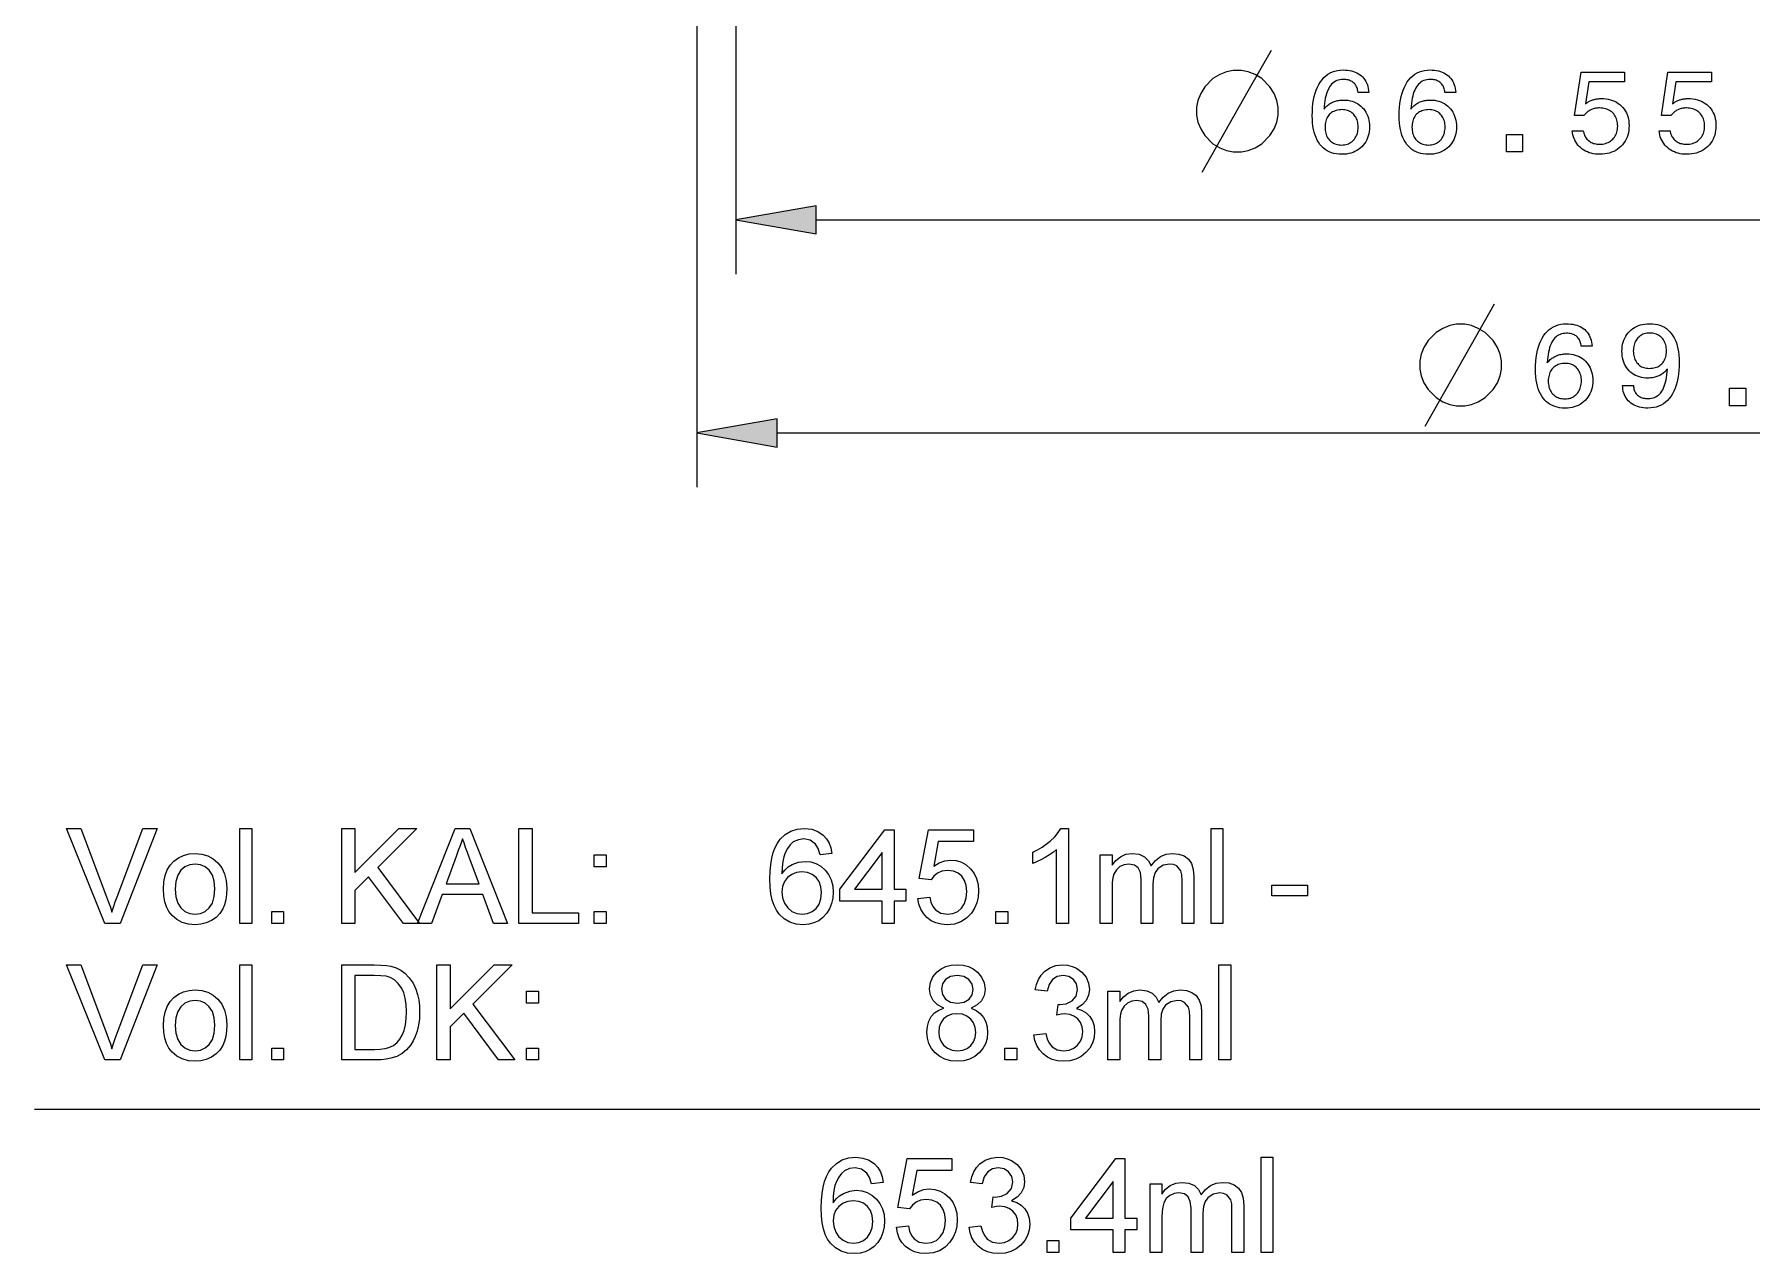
# Model space of a CAD drawing. Extents: x 5 to 409, y 5 to 583.
# Drawn here: x 73.6 to 136.8, y 128.9 to 173.8 of the extents above; entities that cross this region are included whole.
import ezdxf

# ---------------------------------------------------------------- set-up
doc = ezdxf.new("R2010")
doc.units = 0
doc.layers.add('DIMENSIONS', color=2, linetype='Continuous', lineweight=25)
doc.layers.add('TEXT', color=2, linetype='Continuous', lineweight=25)

msp = doc.modelspace()

# ---------------------------------------------------------------- linework, layer by layer
at = {"layer": 'DIMENSIONS', "lineweight": 13}
for p, q in [((97.997, 202.557), (97.997, 157.098)), ((99.422, 192.557), (99.422, 164.943)), ((102.377, 166.943), (163.018, 166.943)), ((100.952, 159.098), (164.443, 159.098))]:
    msp.add_line(p, q, dxfattribs=at)
for points in [[(116.583, 168.693), (118.283, 171.693), (119.133, 173.193)], [(124.799, 159.348), (126.499, 162.348), (127.349, 163.848)]]:
    msp.add_lwpolyline(points, dxfattribs=at)
for points in [[(118.033, 172.443), (117.733, 172.443), (117.483, 172.393), (117.233, 172.293), (116.983, 172.143), (116.683, 171.843), (116.533, 171.593), (116.433, 171.343), (116.383, 171.093), (116.383, 170.793), (116.433, 170.543), (116.533, 170.293), (116.683, 170.043), (116.983, 169.743), (117.233, 169.593), (117.483, 169.493), (117.733, 169.443), (118.033, 169.443), (118.283, 169.493), (118.533, 169.593), (118.783, 169.743), (119.083, 170.043), (119.233, 170.293), (119.333, 170.543), (119.383, 170.793), (119.383, 171.093), (119.333, 171.343), (119.233, 171.593), (119.083, 171.843), (118.783, 172.143), (118.533, 172.293), (118.283, 172.393)], [(122.719, 171.631), (122.323, 171.631), (122.317, 171.677), (122.309, 171.72), (122.299, 171.761), (122.286, 171.801), (122.271, 171.837), (122.253, 171.872), (122.234, 171.904), (122.212, 171.935), (122.187, 171.963), (122.161, 171.988), (122.132, 172.012), (122.101, 172.033), (122.068, 172.051), (122.033, 172.067), (121.996, 172.081), (121.957, 172.092), (121.915, 172.101), (121.872, 172.107), (121.827, 172.11), (121.779, 172.112), (121.715, 172.109), (121.654, 172.101), (121.596, 172.087), (121.541, 172.068), (121.489, 172.044), (121.44, 172.015), (121.394, 171.979), (121.351, 171.939), (121.312, 171.893), (121.275, 171.842), (121.242, 171.785), (121.211, 171.723), (121.183, 171.655), (121.159, 171.581), (121.137, 171.502), (121.118, 171.418), (121.102, 171.328), (121.088, 171.232), (121.078, 171.131), (121.071, 171.024), (121.097, 171.056), (121.124, 171.086), (121.152, 171.114), (121.181, 171.141), (121.211, 171.167), (121.243, 171.191), (121.275, 171.213), (121.309, 171.234), (121.344, 171.253), (121.38, 171.27), (121.417, 171.286), (121.454, 171.301), (121.493, 171.314), (121.532, 171.324), (121.573, 171.334), (121.614, 171.341), (121.656, 171.347), (121.699, 171.351), (121.743, 171.354), (121.788, 171.355), (121.871, 171.352), (121.951, 171.344), (122.029, 171.33), (122.103, 171.311), (122.173, 171.287), (122.241, 171.257), (122.305, 171.221), (122.366, 171.18), (122.424, 171.134), (122.479, 171.082), (122.53, 171.025), (122.575, 170.966), (122.615, 170.902), (122.649, 170.836), (122.678, 170.765), (122.702, 170.692), (122.721, 170.614), (122.734, 170.534), (122.742, 170.449), (122.745, 170.362), (122.742, 170.274), (122.733, 170.19), (122.719, 170.109), (122.7, 170.031), (122.674, 169.957), (122.643, 169.886), (122.607, 169.818), (122.565, 169.754), (122.517, 169.693), (122.463, 169.636), (122.405, 169.582), (122.344, 169.535), (122.279, 169.493), (122.21, 169.457), (122.138, 169.426), (122.063, 169.401), (121.984, 169.381), (121.902, 169.367), (121.816, 169.359), (121.726, 169.356), (121.623, 169.36), (121.525, 169.371), (121.432, 169.389), (121.344, 169.415), (121.261, 169.447), (121.183, 169.488), (121.109, 169.535), (121.041, 169.59), (120.978, 169.652), (120.919, 169.721), (120.866, 169.797), (120.818, 169.88), (120.776, 169.969), (120.74, 170.064), (120.709, 170.166), (120.683, 170.275), (120.664, 170.39), (120.65, 170.511), (120.641, 170.639), (120.639, 170.773), (120.642, 170.93), (120.651, 171.081), (120.665, 171.223), (120.686, 171.359), (120.713, 171.487), (120.746, 171.608), (120.785, 171.722), (120.829, 171.829), (120.88, 171.928), (120.937, 172.02), (120.999, 172.104), (121.066, 172.179), (121.137, 172.245), (121.214, 172.303), (121.295, 172.351), (121.381, 172.391), (121.472, 172.422), (121.567, 172.444), (121.668, 172.457), (121.773, 172.462), (121.857, 172.459), (121.937, 172.453), (122.013, 172.442), (122.086, 172.427), (122.156, 172.407), (122.221, 172.383), (122.284, 172.355), (122.342, 172.323), (122.397, 172.286), (122.448, 172.244), (122.496, 172.199), (122.539, 172.15), (122.577, 172.098), (122.611, 172.042), (122.64, 171.983), (122.665, 171.919), (122.685, 171.853), (122.701, 171.782), (122.713, 171.708)], [(125.918, 171.631), (125.521, 171.631), (125.515, 171.677), (125.507, 171.72), (125.497, 171.761), (125.484, 171.801), (125.469, 171.837), (125.452, 171.872), (125.432, 171.904), (125.41, 171.935), (125.386, 171.963), (125.359, 171.988), (125.33, 172.012), (125.299, 172.033), (125.266, 172.051), (125.231, 172.067), (125.194, 172.081), (125.155, 172.092), (125.113, 172.101), (125.07, 172.107), (125.025, 172.11), (124.977, 172.112), (124.913, 172.109), (124.852, 172.101), (124.794, 172.087), (124.739, 172.068), (124.687, 172.044), (124.638, 172.015), (124.592, 171.979), (124.55, 171.939), (124.51, 171.893), (124.473, 171.842), (124.44, 171.785), (124.409, 171.723), (124.382, 171.655), (124.357, 171.581), (124.335, 171.502), (124.316, 171.418), (124.3, 171.328), (124.287, 171.232), (124.276, 171.131), (124.269, 171.024), (124.295, 171.056), (124.322, 171.086), (124.35, 171.114), (124.379, 171.141), (124.409, 171.167), (124.441, 171.191), (124.473, 171.213), (124.507, 171.234), (124.542, 171.253), (124.578, 171.27), (124.615, 171.286), (124.652, 171.301), (124.691, 171.314), (124.731, 171.324), (124.771, 171.334), (124.812, 171.341), (124.854, 171.347), (124.897, 171.351), (124.941, 171.354), (124.986, 171.355), (125.069, 171.352), (125.15, 171.344), (125.227, 171.33), (125.301, 171.311), (125.372, 171.287), (125.439, 171.257), (125.503, 171.221), (125.565, 171.18), (125.622, 171.134), (125.677, 171.082), (125.728, 171.025), (125.773, 170.966), (125.813, 170.902), (125.847, 170.836), (125.876, 170.765), (125.9, 170.692), (125.919, 170.614), (125.932, 170.534), (125.94, 170.449), (125.943, 170.362), (125.94, 170.274), (125.932, 170.19), (125.918, 170.109), (125.898, 170.031), (125.872, 169.957), (125.842, 169.886), (125.805, 169.818), (125.763, 169.754), (125.715, 169.693), (125.661, 169.636), (125.603, 169.582), (125.542, 169.535), (125.477, 169.493), (125.408, 169.457), (125.336, 169.426), (125.261, 169.401), (125.182, 169.381), (125.1, 169.367), (125.014, 169.359), (124.925, 169.356), (124.822, 169.36), (124.724, 169.371), (124.631, 169.389), (124.542, 169.415), (124.459, 169.447), (124.381, 169.488), (124.308, 169.535), (124.239, 169.59), (124.176, 169.652), (124.117, 169.721), (124.064, 169.797), (124.016, 169.88), (123.974, 169.969), (123.938, 170.064), (123.907, 170.166), (123.882, 170.275), (123.862, 170.39), (123.848, 170.511), (123.84, 170.639), (123.837, 170.773), (123.84, 170.93), (123.849, 171.081), (123.864, 171.223), (123.884, 171.359), (123.911, 171.487), (123.944, 171.608), (123.983, 171.722), (124.028, 171.829), (124.078, 171.928), (124.135, 172.02), (124.197, 172.104), (124.264, 172.179), (124.336, 172.245), (124.412, 172.303), (124.493, 172.351), (124.579, 172.391), (124.67, 172.422), (124.766, 172.444), (124.866, 172.457), (124.971, 172.462), (125.055, 172.459), (125.135, 172.453), (125.212, 172.442), (125.285, 172.427), (125.354, 172.407), (125.42, 172.383), (125.482, 172.355), (125.54, 172.323), (125.595, 172.286), (125.647, 172.244), (125.694, 172.199), (125.737, 172.15), (125.775, 172.098), (125.809, 172.042), (125.838, 171.983), (125.863, 171.919), (125.883, 171.853), (125.899, 171.782), (125.911, 171.708)], [(130.208, 170.225), (130.608, 170.225), (130.617, 170.179), (130.628, 170.135), (130.641, 170.094), (130.657, 170.054), (130.675, 170.016), (130.696, 169.981), (130.719, 169.947), (130.745, 169.916), (130.773, 169.886), (130.803, 169.859), (130.836, 169.834), (130.871, 169.812), (130.907, 169.792), (130.945, 169.775), (130.984, 169.76), (131.026, 169.748), (131.069, 169.739), (131.114, 169.733), (131.161, 169.729), (131.209, 169.727), (131.268, 169.729), (131.325, 169.735), (131.379, 169.744), (131.431, 169.757), (131.481, 169.773), (131.528, 169.793), (131.573, 169.817), (131.616, 169.845), (131.656, 169.876), (131.694, 169.911), (131.729, 169.949), (131.76, 169.989), (131.788, 170.031), (131.811, 170.076), (131.832, 170.123), (131.848, 170.173), (131.861, 170.224), (131.87, 170.278), (131.876, 170.335), (131.878, 170.393), (131.876, 170.453), (131.87, 170.511), (131.861, 170.566), (131.848, 170.618), (131.832, 170.668), (131.812, 170.716), (131.789, 170.76), (131.761, 170.803), (131.731, 170.843), (131.696, 170.88), (131.659, 170.915), (131.619, 170.946), (131.576, 170.973), (131.531, 170.996), (131.484, 171.016), (131.434, 171.033), (131.381, 171.045), (131.327, 171.055), (131.269, 171.06), (131.209, 171.062), (131.175, 171.061), (131.14, 171.059), (131.107, 171.056), (131.074, 171.051), (131.042, 171.044), (131.01, 171.037), (130.979, 171.028), (130.949, 171.017), (130.919, 171.005), (130.89, 170.992), (130.861, 170.978), (130.834, 170.962), (130.806, 170.944), (130.78, 170.926), (130.755, 170.906), (130.73, 170.884), (130.706, 170.862), (130.682, 170.838), (130.66, 170.812), (130.638, 170.786), (130.294, 170.786), (130.53, 172.375), (132.133, 172.375), (132.133, 172.021), (130.819, 172.021), (130.699, 171.214), (130.721, 171.232), (130.744, 171.25), (130.767, 171.266), (130.791, 171.282), (130.816, 171.297), (130.842, 171.311), (130.869, 171.324), (130.896, 171.336), (130.924, 171.348), (130.953, 171.358), (130.983, 171.367), (131.013, 171.376), (131.043, 171.383), (131.074, 171.39), (131.106, 171.395), (131.138, 171.4), (131.171, 171.403), (131.204, 171.406), (131.238, 171.407), (131.272, 171.408), (131.363, 171.405), (131.45, 171.397), (131.533, 171.383), (131.613, 171.364), (131.689, 171.339), (131.762, 171.309), (131.831, 171.273), (131.896, 171.232), (131.958, 171.186), (132.016, 171.133), (132.069, 171.077), (132.117, 171.017), (132.159, 170.954), (132.196, 170.887), (132.227, 170.817), (132.252, 170.743), (132.272, 170.666), (132.286, 170.586), (132.294, 170.502), (132.297, 170.415), (132.294, 170.322), (132.285, 170.233), (132.27, 170.147), (132.249, 170.065), (132.222, 169.987), (132.19, 169.912), (132.151, 169.841), (132.106, 169.774), (132.055, 169.71), (131.999, 169.649), (131.937, 169.594), (131.872, 169.544), (131.804, 169.5), (131.731, 169.462), (131.655, 169.429), (131.576, 169.403), (131.493, 169.383), (131.406, 169.368), (131.316, 169.359), (131.222, 169.356), (131.139, 169.359), (131.058, 169.366), (130.981, 169.378), (130.906, 169.394), (130.834, 169.416), (130.765, 169.442), (130.699, 169.473), (130.636, 169.509), (130.576, 169.55), (130.519, 169.595), (130.465, 169.645), (130.417, 169.697), (130.373, 169.753), (130.335, 169.811), (130.301, 169.872), (130.273, 169.937), (130.249, 170.004), (130.23, 170.075), (130.217, 170.148)], [(133.406, 170.225), (133.807, 170.225), (133.815, 170.179), (133.826, 170.135), (133.839, 170.094), (133.855, 170.054), (133.873, 170.016), (133.894, 169.981), (133.917, 169.947), (133.943, 169.916), (133.971, 169.886), (134.002, 169.859), (134.034, 169.834), (134.069, 169.812), (134.105, 169.792), (134.143, 169.775), (134.183, 169.76), (134.224, 169.748), (134.267, 169.739), (134.312, 169.733), (134.359, 169.729), (134.407, 169.727), (134.466, 169.729), (134.523, 169.735), (134.578, 169.744), (134.63, 169.757), (134.679, 169.773), (134.727, 169.793), (134.772, 169.817), (134.814, 169.845), (134.854, 169.876), (134.892, 169.911), (134.927, 169.949), (134.958, 169.989), (134.986, 170.031), (135.01, 170.076), (135.03, 170.123), (135.046, 170.173), (135.059, 170.224), (135.068, 170.278), (135.074, 170.335), (135.076, 170.393), (135.074, 170.453), (135.068, 170.511), (135.059, 170.566), (135.047, 170.618), (135.03, 170.668), (135.01, 170.716), (134.987, 170.76), (134.96, 170.803), (134.929, 170.843), (134.894, 170.88), (134.857, 170.915), (134.817, 170.946), (134.774, 170.973), (134.729, 170.996), (134.682, 171.016), (134.632, 171.033), (134.58, 171.045), (134.525, 171.055), (134.467, 171.06), (134.407, 171.062), (134.373, 171.061), (134.339, 171.059), (134.305, 171.056), (134.272, 171.051), (134.24, 171.044), (134.208, 171.037), (134.177, 171.028), (134.147, 171.017), (134.117, 171.005), (134.088, 170.992), (134.059, 170.978), (134.032, 170.962), (134.005, 170.944), (133.978, 170.926), (133.953, 170.906), (133.928, 170.884), (133.904, 170.862), (133.881, 170.838), (133.858, 170.812), (133.836, 170.786), (133.492, 170.786), (133.729, 172.375), (135.331, 172.375), (135.331, 172.021), (134.017, 172.021), (133.897, 171.214), (133.919, 171.232), (133.942, 171.25), (133.965, 171.266), (133.989, 171.282), (134.014, 171.297), (134.04, 171.311), (134.067, 171.324), (134.094, 171.336), (134.122, 171.348), (134.151, 171.358), (134.181, 171.367), (134.211, 171.376), (134.242, 171.383), (134.273, 171.39), (134.304, 171.395), (134.337, 171.4), (134.369, 171.403), (134.403, 171.406), (134.436, 171.407), (134.471, 171.408), (134.561, 171.405), (134.648, 171.397), (134.731, 171.383), (134.811, 171.364), (134.887, 171.339), (134.96, 171.309), (135.029, 171.273), (135.094, 171.232), (135.156, 171.186), (135.214, 171.133), (135.267, 171.077), (135.315, 171.017), (135.357, 170.954), (135.394, 170.887), (135.425, 170.817), (135.45, 170.743), (135.47, 170.666), (135.484, 170.586), (135.492, 170.502), (135.495, 170.415), (135.492, 170.322), (135.483, 170.233), (135.468, 170.147), (135.447, 170.065), (135.421, 169.987), (135.388, 169.912), (135.349, 169.841), (135.304, 169.774), (135.254, 169.71), (135.197, 169.649), (135.135, 169.594), (135.07, 169.544), (135.002, 169.5), (134.929, 169.462), (134.854, 169.429), (134.774, 169.403), (134.691, 169.383), (134.604, 169.368), (134.514, 169.359), (134.42, 169.356), (134.337, 169.359), (134.256, 169.366), (134.179, 169.378), (134.104, 169.394), (134.032, 169.416), (133.964, 169.442), (133.898, 169.473), (133.834, 169.509), (133.774, 169.55), (133.717, 169.595), (133.664, 169.645), (133.615, 169.697), (133.572, 169.753), (133.533, 169.811), (133.5, 169.872), (133.471, 169.937), (133.447, 170.004), (133.429, 170.075), (133.415, 170.148)], [(122.327, 170.358), (122.326, 170.415), (122.321, 170.47), (122.313, 170.523), (122.301, 170.573), (122.287, 170.621), (122.269, 170.667), (122.248, 170.71), (122.223, 170.751), (122.196, 170.789), (122.165, 170.826), (122.131, 170.859), (122.096, 170.889), (122.058, 170.915), (122.019, 170.938), (121.977, 170.957), (121.934, 170.973), (121.888, 170.985), (121.84, 170.994), (121.791, 170.999), (121.739, 171.001), (121.681, 170.999), (121.626, 170.994), (121.573, 170.985), (121.523, 170.973), (121.476, 170.957), (121.431, 170.938), (121.388, 170.916), (121.348, 170.89), (121.311, 170.861), (121.276, 170.828), (121.244, 170.792), (121.216, 170.753), (121.191, 170.712), (121.169, 170.669), (121.151, 170.623), (121.136, 170.574), (121.124, 170.523), (121.115, 170.469), (121.11, 170.412), (121.109, 170.353), (121.11, 170.294), (121.115, 170.238), (121.124, 170.184), (121.135, 170.132), (121.15, 170.083), (121.168, 170.036), (121.19, 169.992), (121.215, 169.951), (121.243, 169.911), (121.274, 169.875), (121.308, 169.841), (121.345, 169.811), (121.384, 169.785), (121.425, 169.762), (121.469, 169.742), (121.515, 169.726), (121.563, 169.714), (121.614, 169.705), (121.667, 169.7), (121.722, 169.698), (121.775, 169.7), (121.826, 169.705), (121.875, 169.714), (121.922, 169.727), (121.966, 169.743), (122.009, 169.763), (122.05, 169.787), (122.089, 169.814), (122.125, 169.845), (122.16, 169.88), (122.191, 169.918), (122.22, 169.958), (122.245, 170), (122.267, 170.044), (122.285, 170.091), (122.3, 170.14), (122.312, 170.191), (122.321, 170.244), (122.326, 170.3)], [(125.525, 170.358), (125.524, 170.415), (125.519, 170.47), (125.511, 170.523), (125.499, 170.573), (125.485, 170.621), (125.467, 170.667), (125.446, 170.71), (125.422, 170.751), (125.394, 170.789), (125.363, 170.826), (125.33, 170.859), (125.294, 170.889), (125.257, 170.915), (125.217, 170.938), (125.175, 170.957), (125.132, 170.973), (125.086, 170.985), (125.039, 170.994), (124.989, 170.999), (124.937, 171.001), (124.879, 170.999), (124.824, 170.994), (124.772, 170.985), (124.722, 170.973), (124.674, 170.957), (124.629, 170.938), (124.587, 170.916), (124.547, 170.89), (124.509, 170.861), (124.474, 170.828), (124.443, 170.792), (124.414, 170.753), (124.389, 170.712), (124.367, 170.669), (124.349, 170.623), (124.334, 170.574), (124.322, 170.523), (124.314, 170.469), (124.309, 170.412), (124.307, 170.353), (124.309, 170.294), (124.313, 170.238), (124.322, 170.184), (124.333, 170.132), (124.348, 170.083), (124.366, 170.036), (124.388, 169.992), (124.413, 169.951), (124.441, 169.911), (124.472, 169.875), (124.507, 169.841), (124.543, 169.811), (124.582, 169.785), (124.623, 169.762), (124.667, 169.742), (124.713, 169.726), (124.761, 169.714), (124.812, 169.705), (124.865, 169.7), (124.92, 169.698), (124.973, 169.7), (125.024, 169.705), (125.073, 169.714), (125.12, 169.727), (125.165, 169.743), (125.207, 169.763), (125.248, 169.787), (125.287, 169.814), (125.323, 169.845), (125.358, 169.88), (125.39, 169.918), (125.418, 169.958), (125.443, 170), (125.465, 170.044), (125.484, 170.091), (125.499, 170.14), (125.51, 170.191), (125.519, 170.244), (125.524, 170.3)], [(127.781, 169.443), (127.781, 170.086), (128.378, 170.086), (128.378, 169.443)], [(102.377, 167.464), (99.422, 166.943), (102.377, 166.422)], [(126.249, 163.098), (125.949, 163.098), (125.699, 163.048), (125.449, 162.948), (125.199, 162.798), (124.899, 162.498), (124.749, 162.248), (124.649, 161.998), (124.599, 161.748), (124.599, 161.448), (124.649, 161.198), (124.749, 160.948), (124.899, 160.698), (125.199, 160.398), (125.449, 160.248), (125.699, 160.148), (125.949, 160.098), (126.249, 160.098), (126.499, 160.148), (126.749, 160.248), (126.999, 160.398), (127.299, 160.698), (127.449, 160.948), (127.549, 161.198), (127.599, 161.448), (127.599, 161.748), (127.549, 161.998), (127.449, 162.248), (127.299, 162.498), (126.999, 162.798), (126.749, 162.948), (126.499, 163.048)], [(130.934, 162.286), (130.538, 162.286), (130.532, 162.332), (130.524, 162.375), (130.514, 162.417), (130.501, 162.456), (130.486, 162.493), (130.469, 162.527), (130.449, 162.56), (130.427, 162.59), (130.402, 162.618), (130.376, 162.644), (130.347, 162.667), (130.316, 162.688), (130.283, 162.707), (130.248, 162.723), (130.211, 162.736), (130.172, 162.747), (130.13, 162.756), (130.087, 162.762), (130.042, 162.766), (129.994, 162.767), (129.93, 162.764), (129.869, 162.756), (129.811, 162.743), (129.756, 162.724), (129.704, 162.699), (129.655, 162.67), (129.609, 162.635), (129.566, 162.594), (129.527, 162.548), (129.49, 162.497), (129.457, 162.44), (129.426, 162.378), (129.398, 162.31), (129.374, 162.237), (129.352, 162.158), (129.333, 162.073), (129.317, 161.983), (129.303, 161.887), (129.293, 161.786), (129.286, 161.679), (129.312, 161.711), (129.339, 161.741), (129.367, 161.769), (129.396, 161.796), (129.426, 161.822), (129.458, 161.846), (129.49, 161.868), (129.524, 161.889), (129.559, 161.908), (129.595, 161.926), (129.632, 161.942), (129.669, 161.956), (129.708, 161.969), (129.747, 161.98), (129.788, 161.989), (129.829, 161.997), (129.871, 162.003), (129.914, 162.007), (129.958, 162.009), (130.003, 162.01), (130.086, 162.007), (130.167, 161.999), (130.244, 161.986), (130.318, 161.966), (130.388, 161.942), (130.456, 161.912), (130.52, 161.876), (130.581, 161.835), (130.639, 161.789), (130.694, 161.737), (130.745, 161.681), (130.79, 161.621), (130.83, 161.558), (130.864, 161.491), (130.893, 161.421), (130.917, 161.347), (130.936, 161.27), (130.949, 161.189), (130.957, 161.105), (130.96, 161.017), (130.957, 160.929), (130.948, 160.845), (130.934, 160.764), (130.915, 160.686), (130.889, 160.612), (130.858, 160.541), (130.822, 160.474), (130.78, 160.409), (130.732, 160.348), (130.678, 160.291), (130.62, 160.238), (130.559, 160.19), (130.494, 160.148), (130.425, 160.112), (130.353, 160.081), (130.278, 160.056), (130.199, 160.037), (130.117, 160.023), (130.031, 160.014), (129.941, 160.012), (129.839, 160.015), (129.74, 160.026), (129.647, 160.044), (129.559, 160.07), (129.476, 160.103), (129.398, 160.143), (129.324, 160.19), (129.256, 160.245), (129.193, 160.307), (129.134, 160.376), (129.081, 160.452), (129.033, 160.535), (128.991, 160.624), (128.955, 160.72), (128.924, 160.822), (128.898, 160.93), (128.879, 161.045), (128.865, 161.166), (128.856, 161.294), (128.854, 161.428), (128.857, 161.586), (128.866, 161.736), (128.88, 161.879), (128.901, 162.014), (128.928, 162.143), (128.961, 162.264), (129, 162.378), (129.045, 162.484), (129.095, 162.583), (129.152, 162.675), (129.214, 162.759), (129.281, 162.834), (129.352, 162.9), (129.429, 162.958), (129.51, 163.006), (129.596, 163.046), (129.687, 163.077), (129.782, 163.099), (129.883, 163.112), (129.988, 163.117), (130.072, 163.115), (130.152, 163.108), (130.228, 163.097), (130.301, 163.082), (130.371, 163.063), (130.437, 163.039), (130.499, 163.01), (130.557, 162.978), (130.612, 162.941), (130.664, 162.9), (130.711, 162.855), (130.754, 162.806), (130.792, 162.753), (130.826, 162.697), (130.855, 162.638), (130.88, 162.575), (130.9, 162.508), (130.916, 162.438), (130.928, 162.364)], [(132.06, 160.84), (132.457, 160.84), (132.46, 160.796), (132.466, 160.754), (132.475, 160.714), (132.486, 160.675), (132.5, 160.639), (132.517, 160.605), (132.536, 160.573), (132.558, 160.543), (132.582, 160.514), (132.609, 160.488), (132.639, 160.464), (132.67, 160.442), (132.704, 160.423), (132.74, 160.407), (132.777, 160.393), (132.817, 160.382), (132.859, 160.373), (132.903, 160.367), (132.948, 160.363), (132.996, 160.361), (133.061, 160.364), (133.122, 160.372), (133.18, 160.386), (133.235, 160.404), (133.287, 160.429), (133.336, 160.458), (133.381, 160.493), (133.424, 160.533), (133.464, 160.579), (133.5, 160.63), (133.534, 160.687), (133.564, 160.749), (133.592, 160.817), (133.617, 160.89), (133.639, 160.969), (133.658, 161.054), (133.674, 161.144), (133.687, 161.24), (133.697, 161.342), (133.705, 161.449), (133.679, 161.417), (133.652, 161.387), (133.624, 161.358), (133.595, 161.331), (133.564, 161.305), (133.533, 161.281), (133.501, 161.258), (133.467, 161.237), (133.433, 161.218), (133.397, 161.201), (133.36, 161.185), (133.323, 161.17), (133.284, 161.158), (133.245, 161.147), (133.205, 161.137), (133.164, 161.13), (133.122, 161.124), (133.08, 161.12), (133.036, 161.117), (132.992, 161.116), (132.908, 161.119), (132.828, 161.127), (132.751, 161.141), (132.677, 161.16), (132.606, 161.184), (132.539, 161.214), (132.474, 161.25), (132.413, 161.291), (132.355, 161.337), (132.301, 161.389), (132.25, 161.446), (132.205, 161.505), (132.165, 161.569), (132.131, 161.635), (132.101, 161.706), (132.077, 161.779), (132.059, 161.857), (132.046, 161.937), (132.038, 162.022), (132.035, 162.109), (132.038, 162.197), (132.046, 162.282), (132.06, 162.363), (132.08, 162.441), (132.105, 162.516), (132.136, 162.587), (132.173, 162.655), (132.215, 162.719), (132.263, 162.78), (132.316, 162.838), (132.374, 162.891), (132.436, 162.938), (132.501, 162.98), (132.569, 163.016), (132.641, 163.047), (132.717, 163.072), (132.796, 163.092), (132.878, 163.106), (132.964, 163.114), (133.053, 163.117), (133.156, 163.113), (133.253, 163.102), (133.346, 163.084), (133.434, 163.059), (133.517, 163.026), (133.595, 162.986), (133.668, 162.938), (133.736, 162.883), (133.799, 162.821), (133.857, 162.752), (133.911, 162.676), (133.958, 162.593), (134, 162.504), (134.036, 162.409), (134.067, 162.307), (134.092, 162.198), (134.112, 162.084), (134.126, 161.962), (134.134, 161.834), (134.137, 161.7), (134.134, 161.542), (134.125, 161.39), (134.11, 161.247), (134.089, 161.111), (134.063, 160.982), (134.03, 160.861), (133.991, 160.747), (133.947, 160.64), (133.896, 160.541), (133.84, 160.45), (133.778, 160.367), (133.711, 160.292), (133.638, 160.226), (133.561, 160.169), (133.479, 160.121), (133.392, 160.082), (133.299, 160.051), (133.202, 160.029), (133.1, 160.016), (132.992, 160.012), (132.909, 160.014), (132.829, 160.021), (132.752, 160.032), (132.679, 160.048), (132.609, 160.068), (132.543, 160.093), (132.481, 160.122), (132.421, 160.156), (132.366, 160.194), (132.313, 160.237), (132.265, 160.284), (132.222, 160.333), (132.184, 160.386), (132.151, 160.442), (132.123, 160.501), (132.101, 160.562), (132.083, 160.627), (132.07, 160.695), (132.063, 160.766)], [(132.452, 162.113), (132.454, 162.056), (132.459, 162.002), (132.467, 161.949), (132.478, 161.899), (132.493, 161.852), (132.51, 161.806), (132.531, 161.763), (132.556, 161.723), (132.583, 161.684), (132.614, 161.649), (132.647, 161.615), (132.682, 161.586), (132.72, 161.56), (132.759, 161.537), (132.801, 161.518), (132.845, 161.502), (132.891, 161.49), (132.938, 161.482), (132.988, 161.476), (133.041, 161.475), (133.098, 161.476), (133.153, 161.481), (133.206, 161.49), (133.256, 161.502), (133.304, 161.518), (133.349, 161.536), (133.391, 161.559), (133.431, 161.585), (133.468, 161.614), (133.503, 161.646), (133.535, 161.682), (133.564, 161.72), (133.589, 161.761), (133.611, 161.804), (133.629, 161.85), (133.644, 161.899), (133.656, 161.949), (133.664, 162.003), (133.669, 162.059), (133.671, 162.118), (133.669, 162.177), (133.664, 162.233), (133.656, 162.287), (133.644, 162.339), (133.629, 162.388), (133.611, 162.435), (133.589, 162.479), (133.564, 162.521), (133.535, 162.56), (133.503, 162.597), (133.469, 162.631), (133.432, 162.661), (133.392, 162.688), (133.351, 162.711), (133.307, 162.731), (133.261, 162.747), (133.212, 162.759), (133.162, 162.768), (133.109, 162.774), (133.053, 162.775), (133, 162.774), (132.949, 162.768), (132.901, 162.759), (132.854, 162.746), (132.809, 162.73), (132.767, 162.71), (132.727, 162.686), (132.688, 162.659), (132.652, 162.628), (132.618, 162.593), (132.586, 162.555), (132.558, 162.515), (132.533, 162.473), (132.512, 162.429), (132.494, 162.382), (132.479, 162.333), (132.467, 162.281), (132.459, 162.228), (132.454, 162.172)], [(130.542, 161.013), (130.541, 161.07), (130.536, 161.125), (130.528, 161.178), (130.516, 161.228), (130.502, 161.276), (130.484, 161.322), (130.463, 161.365), (130.438, 161.406), (130.411, 161.445), (130.38, 161.481), (130.346, 161.514), (130.311, 161.544), (130.273, 161.57), (130.234, 161.593), (130.192, 161.612), (130.149, 161.628), (130.103, 161.64), (130.055, 161.649), (130.006, 161.654), (129.954, 161.656), (129.896, 161.654), (129.841, 161.649), (129.788, 161.64), (129.738, 161.628), (129.691, 161.613), (129.646, 161.594), (129.603, 161.571), (129.563, 161.545), (129.526, 161.516), (129.491, 161.483), (129.459, 161.447), (129.431, 161.409), (129.406, 161.368), (129.384, 161.324), (129.366, 161.278), (129.351, 161.229), (129.339, 161.178), (129.33, 161.124), (129.325, 161.068), (129.324, 161.009), (129.325, 160.95), (129.33, 160.893), (129.339, 160.839), (129.35, 160.787), (129.365, 160.738), (129.383, 160.692), (129.405, 160.648), (129.43, 160.606), (129.458, 160.567), (129.489, 160.53), (129.524, 160.496), (129.56, 160.466), (129.599, 160.44), (129.64, 160.417), (129.684, 160.397), (129.73, 160.381), (129.778, 160.369), (129.829, 160.36), (129.882, 160.355), (129.937, 160.353), (129.99, 160.355), (130.041, 160.36), (130.09, 160.369), (130.137, 160.382), (130.182, 160.399), (130.224, 160.419), (130.265, 160.442), (130.304, 160.47), (130.34, 160.501), (130.375, 160.535), (130.407, 160.573), (130.435, 160.613), (130.46, 160.655), (130.482, 160.699), (130.5, 160.746), (130.515, 160.795), (130.527, 160.846), (130.536, 160.899), (130.541, 160.955)], [(135.996, 160.098), (135.996, 160.741), (136.593, 160.741), (136.593, 160.098)], [(100.952, 159.619), (97.997, 159.098), (100.952, 158.577)]]:
    msp.add_lwpolyline(points, close=True, dxfattribs=at)
for points in [[(102.377, 167.464), (99.422, 166.943), (102.377, 167.464), (102.377, 166.422)], [(100.952, 159.619), (97.997, 159.098), (100.952, 159.619), (100.952, 158.577)]]:
    msp.add_solid(points, dxfattribs=at)
at = {"layer": 'TEXT', "lineweight": 18}
msp.add_line((73.612, 134.205), (157.695, 134.205), dxfattribs=at)
at = {"layer": 'TEXT', "lineweight": 13}
for points in [[(76.209, 141.037), (74.801, 144.537), (75.323, 144.537), (76.273, 142.017), (76.345, 141.82), (76.41, 141.631), (76.465, 141.45), (76.523, 141.639), (76.586, 141.828), (76.655, 142.017), (77.608, 144.537), (78.129, 144.537), (76.774, 141.037)], [(81.179, 141.037), (81.179, 144.537), (81.617, 144.537), (81.617, 141.037)], [(84.922, 141.037), (84.922, 144.537), (85.408, 144.537), (85.408, 142.916), (87.029, 144.537), (87.693, 144.537), (86.251, 143.095), (87.79, 141.037), (87.195, 141.037), (85.911, 142.754), (85.408, 142.252), (85.408, 141.037)], [(87.713, 141.037), (89.102, 144.537), (89.638, 144.537), (91.027, 141.037), (90.512, 141.037), (90.12, 142.106), (88.62, 142.106), (88.228, 141.037)], [(88.763, 142.495), (89.976, 142.495), (89.631, 143.439), (89.553, 143.649), (89.484, 143.837), (89.423, 144.003), (89.37, 144.148), (89.292, 143.934), (89.212, 143.719), (89.132, 143.5)], [(91.444, 141.037), (91.444, 144.537), (91.93, 144.537), (91.93, 141.426), (93.631, 141.426), (93.631, 141.037)], [(102.964, 143.613), (102.527, 143.565), (102.457, 143.796), (102.363, 143.953), (102.166, 144.099), (101.928, 144.148), (101.727, 144.121), (101.54, 144.042), (101.426, 143.936), (101.326, 143.802), (101.24, 143.641), (101.188, 143.493), (101.15, 143.313), (101.127, 143.102), (101.117, 142.859), (101.229, 143.002), (101.357, 143.118), (101.499, 143.208), (101.73, 143.293), (101.972, 143.322), (102.181, 143.302), (102.373, 143.242), (102.549, 143.143), (102.709, 143.005), (102.842, 142.835), (102.937, 142.642), (102.994, 142.425), (103.013, 142.186), (102.997, 141.971), (102.949, 141.767), (102.869, 141.573), (102.762, 141.399), (102.63, 141.254), (102.475, 141.139), (102.301, 141.055), (102.111, 141.005), (101.906, 140.988), (101.648, 141.013), (101.414, 141.086), (101.205, 141.209), (101.022, 141.381), (100.917, 141.525), (100.832, 141.699), (100.765, 141.9), (100.718, 142.13), (100.689, 142.388), (100.68, 142.674), (100.687, 142.95), (100.711, 143.204), (100.75, 143.436), (100.804, 143.645), (100.874, 143.832), (100.959, 143.997), (101.06, 144.139), (101.241, 144.313), (101.45, 144.437), (101.689, 144.512), (101.956, 144.537), (102.218, 144.51), (102.448, 144.428), (102.643, 144.291), (102.764, 144.157), (102.858, 143.999), (102.924, 143.818)], [(104.812, 141.037), (104.812, 141.863), (103.256, 141.863), (103.256, 142.301), (104.909, 144.488), (105.249, 144.488), (105.249, 142.301), (105.687, 142.301), (105.687, 141.863), (105.249, 141.863), (105.249, 141.037)], [(106.124, 141.96), (106.562, 142.009), (106.607, 141.817), (106.678, 141.659), (106.774, 141.536), (106.965, 141.417), (107.21, 141.377), (107.417, 141.402), (107.592, 141.478), (107.734, 141.605), (107.839, 141.773), (107.902, 141.975), (107.923, 142.21), (107.903, 142.431), (107.844, 142.62), (107.745, 142.774), (107.608, 142.889), (107.43, 142.958), (107.214, 142.981), (107.012, 142.958), (106.847, 142.887), (106.715, 142.778), (106.61, 142.641), (106.173, 142.69), (106.513, 144.488), (108.166, 144.488), (108.166, 144.051), (106.874, 144.051), (106.707, 143.145), (106.909, 143.27), (107.117, 143.345), (107.332, 143.37), (107.54, 143.35), (107.731, 143.291), (107.905, 143.191), (108.063, 143.052), (108.193, 142.882), (108.286, 142.689), (108.342, 142.474), (108.36, 142.235), (108.344, 142.006), (108.294, 141.792), (108.21, 141.595), (108.094, 141.414), (107.917, 141.227), (107.71, 141.095), (107.474, 141.015), (107.208, 140.988), (106.988, 141.005), (106.79, 141.055), (106.613, 141.138), (106.457, 141.254), (106.327, 141.398), (106.228, 141.564), (106.161, 141.751)], [(111.666, 141.037), (111.228, 141.037), (111.228, 143.764), (111.112, 143.666), (110.974, 143.568), (110.814, 143.469), (110.649, 143.379), (110.495, 143.305), (110.353, 143.248), (110.353, 143.662), (110.531, 143.751), (110.697, 143.848), (110.852, 143.955), (110.995, 144.071), (111.161, 144.229), (111.29, 144.385), (111.384, 144.537), (111.666, 144.537)], [(116.916, 141.037), (116.916, 144.537), (117.353, 144.537), (117.353, 141.037)], [(78.36, 142.301), (78.375, 142.565), (78.421, 142.801), (78.498, 143.008), (78.606, 143.185), (78.744, 143.334), (78.913, 143.456), (79.101, 143.544), (79.305, 143.596), (79.528, 143.613), (79.773, 143.592), (79.994, 143.528), (80.192, 143.422), (80.367, 143.274), (80.51, 143.088), (80.611, 142.87), (80.673, 142.619), (80.693, 142.336), (80.684, 142.107), (80.657, 141.903), (80.612, 141.725), (80.549, 141.573), (80.438, 141.402), (80.298, 141.258), (80.129, 141.142), (79.94, 141.057), (79.739, 141.005), (79.528, 140.988), (79.279, 141.009), (79.055, 141.073), (78.856, 141.178), (78.682, 141.326), (78.566, 141.473), (78.476, 141.644), (78.411, 141.839), (78.372, 142.058)], [(94.214, 143.127), (94.214, 143.565), (94.652, 143.565), (94.652, 143.127)], [(104.812, 142.301), (104.812, 143.651), (103.792, 142.301)], [(112.832, 141.037), (112.832, 143.565), (113.27, 143.565), (113.27, 143.184), (113.405, 143.359), (113.578, 143.495), (113.783, 143.584), (114.014, 143.613), (114.263, 143.583), (114.462, 143.492), (114.611, 143.347), (114.709, 143.154), (114.871, 143.355), (115.057, 143.498), (115.265, 143.584), (115.496, 143.613), (115.73, 143.59), (115.924, 143.521), (116.08, 143.405), (116.193, 143.242), (116.261, 143.029), (116.284, 142.766), (116.284, 141.037), (115.846, 141.037), (115.846, 142.611), (115.836, 142.829), (115.805, 142.976), (115.653, 143.156), (115.534, 143.207), (115.396, 143.224), (115.152, 143.181), (114.953, 143.049), (114.855, 142.909), (114.796, 142.722), (114.777, 142.488), (114.777, 141.037), (114.339, 141.037), (114.339, 142.66), (114.313, 142.907), (114.235, 143.083), (114.097, 143.189), (113.894, 143.224), (113.72, 143.201), (113.561, 143.13), (113.429, 143.014), (113.339, 142.855), (113.301, 142.716), (113.278, 142.542), (113.27, 142.333), (113.27, 141.037)], [(78.797, 142.301), (78.82, 142.018), (78.889, 141.787), (79.005, 141.608), (79.155, 141.48), (79.33, 141.403), (79.528, 141.377), (79.724, 141.403), (79.898, 141.48), (80.048, 141.609), (80.163, 141.79), (80.232, 142.026), (80.255, 142.315), (80.232, 142.59), (80.163, 142.816), (80.047, 142.994), (79.896, 143.122), (79.723, 143.199), (79.528, 143.224), (79.33, 143.199), (79.155, 143.122), (79.005, 142.995), (78.889, 142.816), (78.82, 142.585)], [(101.117, 142.196), (101.142, 141.984), (101.217, 141.782), (101.334, 141.607), (101.484, 141.48), (101.665, 141.403), (101.873, 141.377), (102.068, 141.401), (102.237, 141.472), (102.38, 141.591), (102.489, 141.751), (102.554, 141.944), (102.576, 142.172), (102.554, 142.391), (102.49, 142.577), (102.383, 142.729), (102.239, 142.842), (102.063, 142.91), (101.855, 142.933), (101.66, 142.91), (101.486, 142.842), (101.332, 142.729), (101.213, 142.579), (101.141, 142.402)], [(119.152, 142.058), (119.152, 142.447), (120.464, 142.447), (120.464, 142.058)], [(82.346, 141.037), (82.346, 141.474), (82.783, 141.474), (82.783, 141.037)], [(94.214, 141.037), (94.214, 141.474), (94.652, 141.474), (94.652, 141.037)], [(108.992, 141.037), (108.992, 141.474), (109.43, 141.474), (109.43, 141.037)], [(76.209, 136.011), (74.801, 139.511), (75.323, 139.511), (76.273, 136.992), (76.345, 136.794), (76.41, 136.605), (76.465, 136.424), (76.523, 136.614), (76.586, 136.803), (76.655, 136.992), (77.608, 139.511), (78.129, 139.511), (76.774, 136.011)], [(81.179, 136.011), (81.179, 139.511), (81.617, 139.511), (81.617, 136.011)], [(84.922, 136.011), (84.922, 139.511), (86.117, 139.511), (86.365, 139.506), (86.571, 139.489), (86.734, 139.461), (86.924, 139.402), (87.093, 139.319), (87.243, 139.21), (87.411, 139.04), (87.548, 138.841), (87.654, 138.612), (87.714, 138.424), (87.756, 138.222), (87.782, 138.008), (87.79, 137.78), (87.78, 137.524), (87.749, 137.289), (87.698, 137.073), (87.631, 136.88), (87.552, 136.71), (87.461, 136.564), (87.31, 136.384), (87.145, 136.246), (86.956, 136.144), (86.731, 136.071), (86.561, 136.038), (86.375, 136.018), (86.174, 136.011)], [(85.408, 136.4), (86.134, 136.4), (86.342, 136.407), (86.518, 136.429), (86.661, 136.466), (86.833, 136.545), (86.966, 136.651), (87.065, 136.775), (87.147, 136.925), (87.215, 137.101), (87.264, 137.303), (87.294, 137.532), (87.304, 137.788), (87.293, 138.051), (87.26, 138.282), (87.206, 138.481), (87.129, 138.647), (87.004, 138.825), (86.862, 138.959), (86.704, 139.049), (86.559, 139.09), (86.365, 139.114), (86.122, 139.122), (85.408, 139.122)], [(88.422, 136.011), (88.422, 139.511), (88.908, 139.511), (88.908, 137.89), (90.529, 139.511), (91.193, 139.511), (89.751, 138.07), (91.29, 136.011), (90.695, 136.011), (89.411, 137.729), (88.908, 137.226), (88.908, 136.011)], [(107.08, 137.919), (106.847, 138.036), (106.683, 138.195), (106.586, 138.391), (106.554, 138.623), (106.585, 138.86), (106.677, 139.071), (106.831, 139.255), (106.981, 139.367), (107.154, 139.447), (107.35, 139.495), (107.569, 139.511), (107.789, 139.495), (107.986, 139.446), (108.161, 139.364), (108.314, 139.249), (108.47, 139.062), (108.564, 138.849), (108.596, 138.61), (108.564, 138.386), (108.468, 138.193), (108.308, 138.036), (108.082, 137.919), (108.265, 137.835), (108.417, 137.722), (108.537, 137.58), (108.624, 137.414), (108.676, 137.228), (108.693, 137.022), (108.674, 136.807), (108.616, 136.609), (108.52, 136.43), (108.385, 136.268), (108.219, 136.134), (108.028, 136.039), (107.814, 135.982), (107.575, 135.963), (107.336, 135.982), (107.121, 136.039), (106.931, 136.135), (106.765, 136.269), (106.63, 136.432), (106.534, 136.614), (106.476, 136.814), (106.457, 137.034), (106.475, 137.249), (106.529, 137.44), (106.619, 137.605), (106.742, 137.743), (106.895, 137.847)], [(106.992, 138.626), (107.029, 138.416), (107.143, 138.248), (107.328, 138.138), (107.579, 138.101), (107.826, 138.138), (108.008, 138.247), (108.121, 138.409), (108.158, 138.603), (108.119, 138.805), (108.003, 138.973), (107.819, 139.085), (107.575, 139.122), (107.33, 139.086), (107.145, 138.976), (107.03, 138.815)], [(110.394, 136.935), (110.832, 136.983), (110.889, 136.78), (110.967, 136.619), (111.063, 136.5), (111.251, 136.388), (111.495, 136.351), (111.693, 136.374), (111.862, 136.441), (112.003, 136.554), (112.109, 136.699), (112.172, 136.866), (112.193, 137.055), (112.172, 137.234), (112.11, 137.391), (112.006, 137.525), (111.87, 137.629), (111.711, 137.69), (111.53, 137.711), (111.397, 137.699), (111.236, 137.664), (111.282, 138.053), (111.348, 138.048), (111.586, 138.082), (111.798, 138.184), (111.948, 138.357), (111.998, 138.604), (111.961, 138.808), (111.85, 138.975), (111.68, 139.085), (111.467, 139.122), (111.254, 139.086), (111.079, 138.976), (110.952, 138.794), (110.88, 138.539), (110.443, 138.588), (110.493, 138.795), (110.567, 138.978), (110.665, 139.136), (110.787, 139.269), (110.98, 139.404), (111.202, 139.484), (111.453, 139.511), (111.632, 139.498), (111.8, 139.457), (111.959, 139.39), (112.163, 139.246), (112.313, 139.058), (112.405, 138.841), (112.436, 138.611), (112.406, 138.397), (112.315, 138.203), (112.165, 138.038), (111.957, 137.91), (112.148, 137.845), (112.312, 137.747), (112.448, 137.614), (112.549, 137.452), (112.61, 137.265), (112.63, 137.053), (112.61, 136.833), (112.549, 136.631), (112.447, 136.447), (112.304, 136.28), (112.13, 136.141), (111.935, 136.042), (111.718, 135.982), (111.48, 135.963), (111.264, 135.979), (111.068, 136.03), (110.891, 136.115), (110.733, 136.233), (110.601, 136.379), (110.5, 136.544), (110.431, 136.729)], [(117.2, 136.011), (117.2, 139.511), (117.637, 139.511), (117.637, 136.011)], [(78.36, 137.275), (78.375, 137.54), (78.421, 137.775), (78.498, 137.982), (78.606, 138.16), (78.744, 138.309), (78.913, 138.431), (79.101, 138.518), (79.305, 138.57), (79.528, 138.588), (79.773, 138.566), (79.994, 138.503), (80.192, 138.397), (80.367, 138.248), (80.51, 138.062), (80.611, 137.844), (80.673, 137.594), (80.693, 137.311), (80.684, 137.081), (80.657, 136.877), (80.612, 136.7), (80.549, 136.548), (80.438, 136.376), (80.298, 136.233), (80.129, 136.116), (79.94, 136.031), (79.739, 135.98), (79.528, 135.963), (79.279, 135.984), (79.055, 136.047), (78.856, 136.153), (78.682, 136.301), (78.566, 136.448), (78.476, 136.619), (78.411, 136.814), (78.372, 137.032)], [(91.728, 138.101), (91.728, 138.539), (92.165, 138.539), (92.165, 138.101)], [(113.117, 136.011), (113.117, 138.539), (113.554, 138.539), (113.554, 138.158), (113.689, 138.333), (113.862, 138.47), (114.067, 138.558), (114.298, 138.588), (114.547, 138.557), (114.747, 138.466), (114.895, 138.321), (114.993, 138.128), (115.155, 138.329), (115.341, 138.473), (115.549, 138.559), (115.78, 138.588), (116.014, 138.564), (116.208, 138.495), (116.364, 138.38), (116.477, 138.216), (116.545, 138.003), (116.568, 137.741), (116.568, 136.011), (116.13, 136.011), (116.13, 137.585), (116.12, 137.803), (116.089, 137.95), (115.938, 138.13), (115.818, 138.182), (115.68, 138.199), (115.436, 138.155), (115.237, 138.024), (115.139, 137.883), (115.081, 137.696), (115.061, 137.463), (115.061, 136.011), (114.623, 136.011), (114.623, 137.634), (114.597, 137.881), (114.519, 138.057), (114.381, 138.163), (114.178, 138.199), (114.004, 138.175), (113.845, 138.104), (113.713, 137.989), (113.623, 137.829), (113.585, 137.691), (113.562, 137.517), (113.554, 137.307), (113.554, 136.011)], [(78.797, 137.276), (78.82, 136.993), (78.889, 136.762), (79.005, 136.582), (79.155, 136.454), (79.33, 136.377), (79.528, 136.351), (79.724, 136.377), (79.898, 136.454), (80.048, 136.583), (80.163, 136.765), (80.232, 137), (80.255, 137.29), (80.232, 137.564), (80.163, 137.79), (80.047, 137.968), (79.896, 138.096), (79.723, 138.173), (79.528, 138.199), (79.33, 138.173), (79.155, 138.097), (79.005, 137.969), (78.889, 137.79), (78.82, 137.559)], [(106.894, 137.039), (106.912, 136.865), (106.965, 136.697), (107.063, 136.551), (107.213, 136.442), (107.392, 136.374), (107.579, 136.351), (107.775, 136.373), (107.941, 136.436), (108.076, 136.542), (108.176, 136.68), (108.236, 136.841), (108.255, 137.025), (108.235, 137.212), (108.173, 137.376), (108.07, 137.518), (107.932, 137.626), (107.763, 137.691), (107.564, 137.713), (107.37, 137.691), (107.206, 137.627), (107.072, 137.52), (106.973, 137.381), (106.914, 137.221)], [(82.346, 136.011), (82.346, 136.449), (82.783, 136.449), (82.783, 136.011)], [(91.728, 136.011), (91.728, 136.449), (92.165, 136.449), (92.165, 136.011)], [(109.325, 136.011), (109.325, 136.449), (109.762, 136.449), (109.762, 136.011)], [(104.851, 131.504), (104.413, 131.455), (104.343, 131.686), (104.249, 131.844), (104.053, 131.99), (103.815, 132.038), (103.614, 132.012), (103.426, 131.932), (103.312, 131.826), (103.213, 131.693), (103.127, 131.531), (103.075, 131.383), (103.037, 131.204), (103.013, 130.993), (103.004, 130.749), (103.116, 130.893), (103.243, 131.009), (103.386, 131.098), (103.617, 131.184), (103.859, 131.212), (104.067, 131.192), (104.26, 131.133), (104.436, 131.034), (104.596, 130.895), (104.729, 130.725), (104.823, 130.532), (104.88, 130.316), (104.899, 130.077), (104.883, 129.862), (104.836, 129.658), (104.756, 129.464), (104.648, 129.289), (104.517, 129.145), (104.362, 129.029), (104.187, 128.946), (103.997, 128.895), (103.793, 128.879), (103.534, 128.903), (103.3, 128.977), (103.092, 129.099), (102.908, 129.271), (102.804, 129.416), (102.718, 129.589), (102.652, 129.79), (102.604, 130.02), (102.576, 130.278), (102.566, 130.564), (102.574, 130.841), (102.597, 131.095), (102.636, 131.327), (102.69, 131.536), (102.76, 131.723), (102.846, 131.887), (102.947, 132.029), (103.127, 132.203), (103.337, 132.328), (103.575, 132.402), (103.842, 132.427), (104.105, 132.4), (104.334, 132.318), (104.53, 132.182), (104.65, 132.048), (104.744, 131.89), (104.811, 131.708)], [(105.337, 129.851), (105.774, 129.9), (105.82, 129.707), (105.89, 129.549), (105.987, 129.426), (106.178, 129.307), (106.423, 129.268), (106.63, 129.293), (106.805, 129.369), (106.947, 129.495), (107.052, 129.664), (107.115, 129.865), (107.136, 130.1), (107.116, 130.322), (107.057, 130.51), (106.958, 130.665), (106.82, 130.78), (106.643, 130.849), (106.427, 130.872), (106.225, 130.848), (106.06, 130.777), (105.927, 130.668), (105.823, 130.531), (105.386, 130.58), (105.726, 132.379), (107.379, 132.379), (107.379, 131.941), (106.087, 131.941), (105.92, 131.036), (106.121, 131.161), (106.33, 131.236), (106.545, 131.261), (106.753, 131.241), (106.944, 131.181), (107.118, 131.082), (107.275, 130.943), (107.406, 130.773), (107.499, 130.58), (107.554, 130.364), (107.573, 130.126), (107.556, 129.896), (107.506, 129.683), (107.423, 129.485), (107.306, 129.304), (107.129, 129.118), (106.923, 128.985), (106.687, 128.905), (106.421, 128.879), (106.201, 128.895), (106.003, 128.945), (105.826, 129.028), (105.67, 129.145), (105.54, 129.289), (105.441, 129.455), (105.373, 129.642)], [(108.011, 129.851), (108.448, 129.9), (108.506, 129.697), (108.583, 129.535), (108.68, 129.416), (108.868, 129.305), (109.111, 129.268), (109.309, 129.29), (109.478, 129.358), (109.619, 129.47), (109.725, 129.616), (109.788, 129.783), (109.809, 129.971), (109.788, 130.15), (109.726, 130.307), (109.622, 130.441), (109.486, 130.545), (109.327, 130.607), (109.146, 130.627), (109.014, 130.615), (108.852, 130.58), (108.898, 130.969), (108.965, 130.964), (109.202, 130.998), (109.415, 131.1), (109.565, 131.273), (109.615, 131.52), (109.578, 131.725), (109.466, 131.891), (109.296, 132.002), (109.083, 132.038), (108.87, 132.002), (108.696, 131.893), (108.568, 131.71), (108.497, 131.455), (108.059, 131.504), (108.109, 131.711), (108.183, 131.894), (108.281, 132.052), (108.403, 132.185), (108.596, 132.32), (108.818, 132.4), (109.069, 132.427), (109.248, 132.414), (109.417, 132.373), (109.576, 132.306), (109.78, 132.162), (109.93, 131.974), (110.022, 131.757), (110.052, 131.527), (110.022, 131.313), (109.931, 131.119), (109.781, 130.954), (109.573, 130.826), (109.765, 130.762), (109.928, 130.663), (110.064, 130.53), (110.165, 130.368), (110.226, 130.181), (110.247, 129.969), (110.226, 129.749), (110.165, 129.548), (110.063, 129.363), (109.92, 129.196), (109.747, 129.057), (109.551, 128.958), (109.334, 128.899), (109.096, 128.879), (108.881, 128.896), (108.684, 128.946), (108.507, 129.031), (108.349, 129.149), (108.217, 129.295), (108.116, 129.46), (108.047, 129.646)], [(113.309, 128.927), (113.309, 129.754), (111.754, 129.754), (111.754, 130.191), (113.406, 132.379), (113.747, 132.379), (113.747, 130.191), (114.184, 130.191), (114.184, 129.754), (113.747, 129.754), (113.747, 128.927)], [(118.754, 128.927), (118.754, 132.427), (119.191, 132.427), (119.191, 128.927)], [(113.309, 130.191), (113.309, 131.542), (112.289, 130.191)], [(114.67, 128.927), (114.67, 131.455), (115.108, 131.455), (115.108, 131.075), (115.242, 131.249), (115.415, 131.386), (115.621, 131.474), (115.852, 131.504), (116.101, 131.473), (116.3, 131.383), (116.449, 131.237), (116.546, 131.044), (116.709, 131.245), (116.894, 131.389), (117.103, 131.475), (117.334, 131.504), (117.568, 131.481), (117.762, 131.411), (117.918, 131.296), (118.031, 131.133), (118.099, 130.92), (118.122, 130.657), (118.122, 128.927), (117.684, 128.927), (117.684, 130.501), (117.674, 130.719), (117.642, 130.866), (117.491, 131.046), (117.372, 131.098), (117.234, 131.115), (116.99, 131.071), (116.791, 130.94), (116.693, 130.8), (116.634, 130.613), (116.615, 130.379), (116.615, 128.927), (116.177, 128.927), (116.177, 130.55), (116.151, 130.797), (116.073, 130.974), (115.935, 131.08), (115.731, 131.115), (115.558, 131.091), (115.398, 131.021), (115.266, 130.905), (115.177, 130.745), (115.138, 130.607), (115.115, 130.433), (115.108, 130.223), (115.108, 128.927)], [(103.004, 130.086), (103.029, 129.875), (103.103, 129.672), (103.22, 129.498), (103.37, 129.371), (103.551, 129.293), (103.759, 129.268), (103.954, 129.291), (104.124, 129.363), (104.267, 129.481), (104.375, 129.641), (104.44, 129.835), (104.462, 130.063), (104.441, 130.282), (104.376, 130.467), (104.269, 130.62), (104.125, 130.733), (103.949, 130.801), (103.742, 130.823), (103.547, 130.801), (103.372, 130.733), (103.219, 130.62), (103.099, 130.47), (103.027, 130.292)], [(110.879, 128.927), (110.879, 129.365), (111.316, 129.365), (111.316, 128.927)]]:
    msp.add_lwpolyline(points, close=True, dxfattribs=at)

doc.saveas('drawing.dxf')
